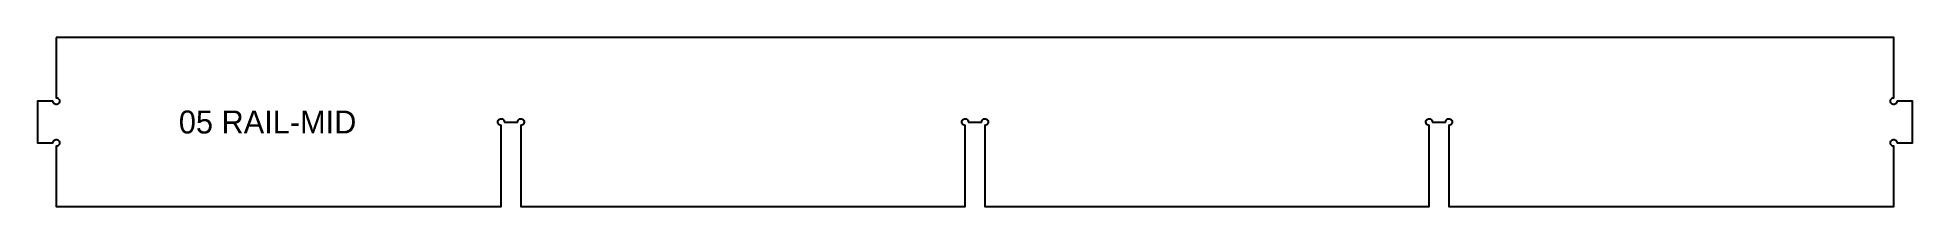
# Model space of a CAD drawing. Header units: millimetres. Extents: x 0 to 1796, y 0 to 162.
import ezdxf
from ezdxf.enums import TextEntityAlignment as Align

# ---------------------------------------------------------------- set-up
doc = ezdxf.new("R2010")
doc.units = ezdxf.units.MM
doc.layers.add('CUT', color=1, linetype='Continuous')
doc.layers.add('ENGRAVE-LABEL', color=3, linetype='Continuous')

msp = doc.modelspace()

# ---------------------------------------------------------------- linework, layer by layer
at = {"layer": 'CUT'}
msp.add_lwpolyline([(18, 162), (18, 104.2, -2.414214), (14.8, 101), (0, 101), (0, 61), (14.8, 61, -2.414214), (18, 57.8), (18, 0), (444, 0), (444, 77.8, -2.414214), (447.2, 81), (459.8, 81, -2.414214), (463, 77.8), (463, 0), (888.5, 0), (888.5, 77.8, -2.414214), (891.7, 81), (904.3, 81, -2.414214), (907.5, 77.8), (907.5, 0), (1333, 0), (1333, 77.8, -2.414214), (1336.2, 81), (1348.8, 81, -2.414214), (1352, 77.8), (1352, 0), (1778, 0), (1778, 57.8, -2.414214), (1781.2, 61), (1796, 61), (1796, 101), (1781.2, 101, -2.414214), (1778, 104.2), (1778, 162)], format="xyb", close=True, dxfattribs=at)

# ---------------------------------------------------------------- texts
at = {"layer": 'ENGRAVE-LABEL'}
msp.add_text('05 RAIL-MID', height=22, dxfattribs=at).set_placement((220.4, 81), align=Align.MIDDLE_CENTER)

doc.saveas('drawing.dxf')
